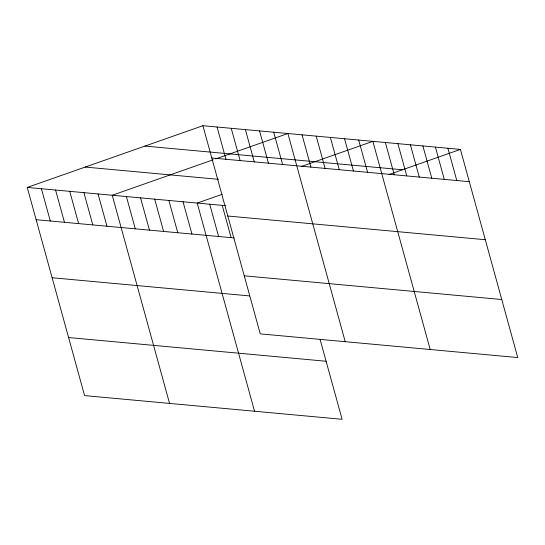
<?xml version="1.0" encoding="UTF-8"?>
<svg xmlns="http://www.w3.org/2000/svg" width="545" height="545" viewBox="0 0 545 545"><rect width="100%" height="100%" fill="white"/><g stroke="black" fill="none" stroke-linecap="round" stroke-linejoin="round"><path stroke-width="0.82" d="M320.099 339.433L342.097 419.296L84.584 395.595L27.25 187.432L202.903 125.704L460.416 149.405L517.75 357.568L260.244 333.867L202.903 125.704M213.197 159.774L112.229 195.253L169.563 403.416M215.582 158.936L287.883 133.525L345.217 341.688M222.271 194.265L197.208 203.074L254.542 411.237M301.358 166.477L372.862 141.346L430.196 349.508M388.912 174.536L460.416 149.405M144.936 146.074L402.448 169.781M211.794 157.975L469.3 181.676M85.218 167.063L218.518 179.332M27.25 187.432L225.555 205.683M227.783 216.018L485.288 239.718M36.14 219.703L234.445 237.954M244.255 275.818L501.761 299.525M52.129 277.746L249.596 295.921M68.602 337.546L326.108 361.253M447.908 148.254L456.792 180.524M435.401 147.102L444.284 179.373M422.893 145.951L431.776 178.222M410.385 144.8L419.269 177.071M397.877 143.648L406.761 175.919M385.369 142.497L394.26 174.768M358.699 140.045L367.589 172.315M344.535 138.743L353.426 171.014M330.372 137.435L339.262 169.706M316.209 136.134L325.099 168.405M302.046 134.833L310.936 167.097M273.719 132.224L282.61 164.495M259.556 130.923L268.447 163.187M245.393 129.615L254.283 161.885M231.23 128.313L240.12 160.584M217.067 127.012L225.957 159.276M222.224 205.376L231.107 237.647M209.716 204.225L218.6 236.496M183.045 201.773L191.929 234.043M168.882 200.471L177.765 232.735M154.719 199.163L163.602 231.434M140.555 197.862L149.439 230.133M126.392 196.561L135.283 228.825M98.066 193.952L106.956 226.223M83.903 192.651L92.793 224.915M69.74 191.343L78.63 223.614M55.576 190.041L64.467 222.312M41.413 188.734L50.304 221.004"/></g></svg>
